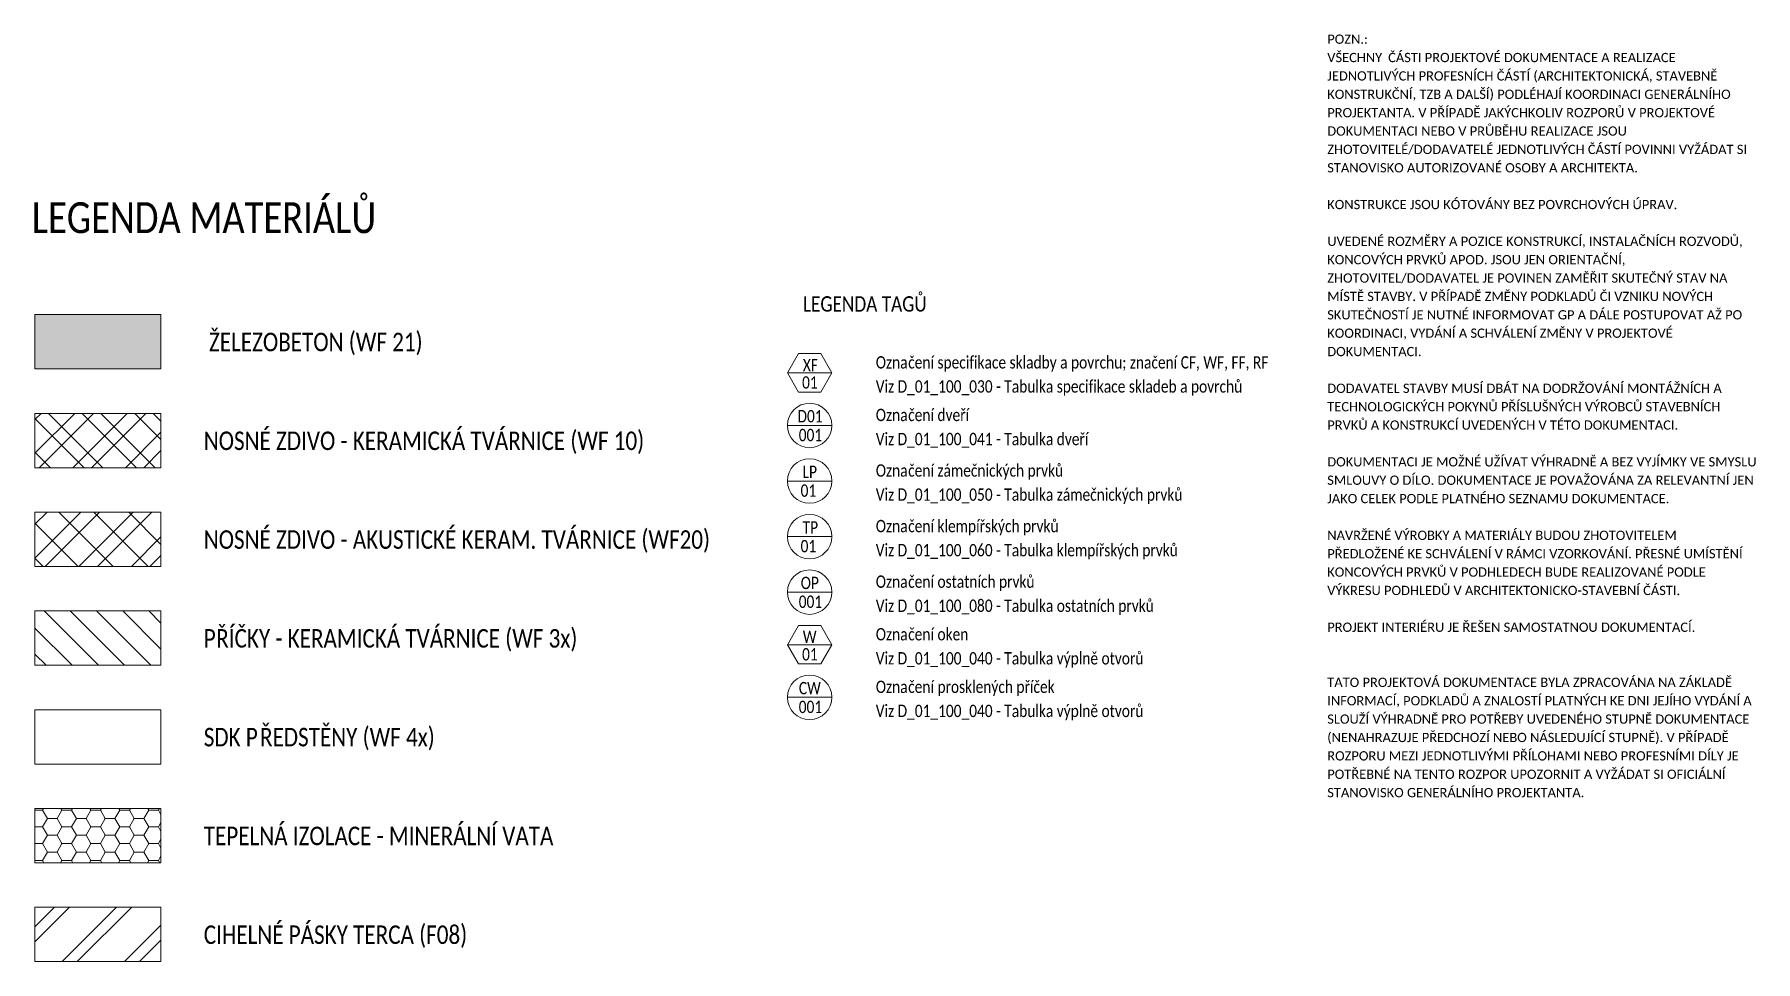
# Model space of a CAD drawing. Header units: millimetres. Extents: x -8668 to 43537, y -2985 to 58543.
# Drawn here: x 29605 to 43537, y -2985 to 4524 of the extents above.
import ezdxf

# ---------------------------------------------------------------- set-up
doc = ezdxf.new("R2010")
doc.units = ezdxf.units.MM
for name, color, linetype, lineweight in [('A-DETL-____-THIN', 9, 'Continuous', 9), ('A-DETL-GENF-OTLN', 9, 'Continuous', 9), ('G-____-____-TEXT', 9, 'Continuous', 5)]:
    doc.layers.add(name, color=color, linetype=linetype, lineweight=lineweight)
doc.styles.add('Calibri_1', font='calibri.ttf', dxfattribs={"width": 0.8, "height": 100})
doc.styles.add('Calibri_2', font='calibri.ttf', dxfattribs={"width": 0.8, "height": 250})
doc.styles.add('Calibri_3', font='calibri.ttf', dxfattribs={"width": 0.8, "height": 150})
doc.styles.add('Calibri_4', font='calibri.ttf', dxfattribs={"width": 0.8, "height": 125})
doc.styles.add('Calibri_5', font='calibri.ttf', dxfattribs={"height": 75})

msp = doc.modelspace()

# ---------------------------------------------------------------- hatches: boundary and pattern name
at = {"layer": 'A-DETL-GENF-OTLN'}
msp.add_hatch(color=254, dxfattribs=at).paths.add_polyline_path([(30629.5, 1815.2), (30629.5, 2255.2), (29609.5, 2255.2), (29609.5, 1815.2)])
at = {"layer": 'A-DETL-GENF-OTLN', "lineweight": 5}
h = msp.add_hatch(dxfattribs=at)
h.set_pattern_fill('FP_6', color=250, style=0, pattern_type=2)
h.set_pattern_definition([(45, (26780.35, 0), (-212.132, 212.132), []), (45, (26930.35, 0), (-212.132, 212.132), []), (315, (26780.35, 0), (212.132, 212.132), []), (315, (26930.35, 0), (212.132, 212.132), [])])
h.paths.add_polyline_path([(30629.5, 1015.2), (30629.5, 1455.2), (29609.5, 1455.2), (29609.5, 1015.2)])
h = msp.add_hatch(dxfattribs=at)
h.set_pattern_fill('FP_10', color=250, style=0, pattern_type=2)
h.set_pattern_definition([(45, (26780.35, 0), (-212.132, 212.132), []), (45, (26930.35, 0), (-212.132, 212.132), []), (315, (26780.35, 0), (141.421, 141.421), [])])
h.paths.add_polyline_path([(30629.5, 215.2), (30629.5, 655.2), (29609.5, 655.2), (29609.5, 215.2)])
h = msp.add_hatch(dxfattribs=at)
h.set_pattern_fill('FP_7', color=250, style=0, pattern_type=2)
h.set_pattern_definition([(135, (26780.35, 0), (-106.066, -106.066), [])])
h.paths.add_polyline_path([(30629.5, -584.8), (30629.5, -144.8), (29609.5, -144.8), (29609.5, -584.8)])
h = msp.add_hatch(dxfattribs=at)
h.set_pattern_fill('FP_9', color=250, style=0, pattern_type=2)
h.set_pattern_definition([(0, (26780.35, 0), (117.188, 67.658), [78.125, -156.25]), (120, (26780.35, 0), (-117.1875, 67.6588), [78.125, -156.25]), (60, (26780.35, 0), (0.0005, 135.3168), [0, -156.25, 78.125, 0])])
h.paths.add_polyline_path([(30629.5, -2184.8), (30629.5, -1744.8), (29609.5, -1744.8), (29609.5, -2184.8)])
h = msp.add_hatch(dxfattribs=at)
h.set_pattern_fill('FP_8', color=250, style=0, pattern_type=2)
h.set_pattern_definition([(45, (26780.35, 0), (-251.447, 251.447), []), (45, (26780.35, 381), (-251.447, 251.447), [])])
h.paths.add_polyline_path([(30629.5, -2984.8), (30629.5, -2544.8), (29609.5, -2544.8), (29609.5, -2984.8)])

# ---------------------------------------------------------------- linework, layer by layer
at = {"layer": 'A-DETL-____-THIN'}
for p, q in [((30629.5, 2255.2), (29609.5, 2255.2)), ((29609.5, 2255.2), (29609.5, 1815.2)), ((30629.5, 1815.2), (30629.5, 2255.2)), ((29609.5, 1815.2), (30629.5, 1815.2)), ((35789.6, 1939), (35699.6, 1783.1)), ((35789.6, 1939), (35969.6, 1939)), ((35969.6, 1939), (36059.6, 1783.1)), ((36059.6, 1783.1), (35699.6, 1783.1)), ((35789.6, 1627.2), (35699.6, 1783.1)), ((35969.6, 1627.2), (36059.6, 1783.1)), ((35789.6, 1627.2), (35969.6, 1627.2)), ((30629.5, 1455.2), (29609.5, 1455.2)), ((29609.5, 1455.2), (29609.5, 1015.2)), ((30629.5, 1015.2), (30629.5, 1455.2)), ((36059.6, 1357.2), (35699.6, 1357.2)), ((29609.5, 1015.2), (30629.5, 1015.2)), ((36059.6, 907.2), (35699.6, 907.2)), ((30629.5, 655.2), (29609.5, 655.2)), ((29609.5, 655.2), (29609.5, 215.2)), ((30629.5, 215.2), (30629.5, 655.2)), ((36059.6, 457.2), (35699.6, 457.2)), ((29609.5, 215.2), (30629.5, 215.2)), ((36059.6, 7.2), (35699.6, 7.2)), ((30629.5, -144.8), (29609.5, -144.8)), ((29609.5, -144.8), (29609.5, -584.8)), ((30629.5, -584.8), (30629.5, -144.8)), ((35789.6, -262.8), (35699.6, -418.7)), ((35789.6, -262.8), (35969.6, -262.8)), ((35969.6, -262.8), (36059.6, -418.7)), ((36059.6, -418.7), (35699.6, -418.7)), ((35789.6, -574.6), (35699.6, -418.7)), ((35969.6, -574.6), (36059.6, -418.7)), ((29609.5, -584.8), (30629.5, -584.8)), ((35789.6, -574.6), (35969.6, -574.6)), ((30629.5, -944.8), (29609.5, -944.8)), ((29609.5, -944.8), (29609.5, -1384.8)), ((30629.5, -1384.8), (30629.5, -944.8)), ((36059.6, -844.6), (35699.6, -844.6)), ((29609.5, -1384.8), (30629.5, -1384.8)), ((30629.5, -1744.8), (29609.5, -1744.8)), ((29609.5, -1744.8), (29609.5, -2184.8)), ((30629.5, -2184.8), (30629.5, -1744.8)), ((29609.5, -2184.8), (30629.5, -2184.8)), ((30629.5, -2544.8), (29609.5, -2544.8)), ((29609.5, -2544.8), (29609.5, -2984.8)), ((30629.5, -2984.8), (30629.5, -2544.8)), ((29609.5, -2984.8), (30629.5, -2984.8))]:
    msp.add_line(p, q, dxfattribs=at)
for centre in [(35879.6, 1357.2), (35879.6, 907.2), (35879.6, 457.2), (35879.6, 7.2), (35879.6, -844.6)]:
    msp.add_circle(centre, 180, dxfattribs=at)

# ---------------------------------------------------------------- texts
at = {"layer": 'G-____-____-TEXT', "color": 7, "lineweight": 9, "attachment_point": 1}
for s, insert, char_height, width, style in [('POZN.: ', (40070.1, 4523.2), 75, 448.945, 'Calibri_5'), ('VŠECHNY ', (40070.1, 4374.4), 75, 597.257, 'Calibri_5'), ('ČÁSTI PROJEKTOVÉ DOKUMENTACE A REALIZACE ', (40562.9, 4374.4), 75, 2978.269, 'Calibri_5'), ('JEDNOTLIVÝCH PROFESNÍCH ČÁSTÍ (ARCHITEKTONICKÁ, STAVEBNĚ ', (40070.1, 4225.6), 75, 4028.48, 'Calibri_5'), ('KONSTRUKČNÍ, TZB A DALŠÍ) PODLÉHAJÍ KOORDINACI GENERÁLNÍHO ', (40070.1, 4076.8), 75, 4164.767, 'Calibri_5'), ('PROJEKTANTA. V\xa0PŘÍPADĚ JAKÝCHKOLIV ROZPORŮ V\xa0PROJEKTOVÉ ', (40070.1, 3927.9), 75, 4004.429, 'Calibri_5'), ('DOKUMENTACI NEBO V\xa0PRŮBĚHU REALIZACE JSOU ', (40070.1, 3779.1), 75, 3106.539, 'Calibri_5'), ('ZHOTOVITELÉ/DODAVATELÉ JEDNOTLIVÝCH ČÁSTÍ POVINNI VYŽÁDAT SI ', (40070.1, 3630.3), 75, 4337.129, 'Calibri_5'), ('STANOVISKO AUTORIZOVANÉ OSOBY A ARCHITEKTA.', (40070.1, 3481.4), 75, 3178.691, 'Calibri_5'), ('LEGENDA MATERIÁL', (29584, 3164.8), 250, 3136.202, 'Calibri_2'), ('Ů', (32171.6, 3164.8), 250, 243.713, 'Calibri_2'), ('KONSTRUKCE JSOU KÓTOVÁNY BEZ POVRCHOVÝCH ÚPRAV. ', (40070.1, 3183.8), 75, 3627.636, 'Calibri_5'), ('UVEDENÉ ROZMĚRY A POZICE KONSTRUKCÍ, INSTALAČNÍCH ROZVODŮ, ', (40070.1, 2886.1), 75, 4293.037, 'Calibri_5'), ('KONCOVÝCH PRVKŮ APOD. JSOU JEN ORIENTAČNÍ, ', (40070.1, 2737.3), 75, 3094.514, 'Calibri_5'), ('ZHOTOVITEL/DODAVATEL JE POVINEN ZAMĚŘIT SKUTEČNÝ STAV NA ', (40070.1, 2588.5), 75, 4132.699, 'Calibri_5'), ('LEGENDA TAG', (35825.4, 2403.8), 125, 1093.502, 'Calibri_4'), ('Ů', (36727.6, 2403.8), 125, 121.857, 'Calibri_4'), ('MÍSTĚ STAVBY. V PŘÍPADĚ ZMĚNY PODKLADŮ ČI VZNIKU NOVÝCH ', (40070.1, 2439.6), 75, 3980.378, 'Calibri_5'), ('SKUTEČNOSTÍ JE NUTNÉ INFORMOVAT GP A DÁLE POSTUPOVAT AŽ PO ', (40070.1, 2290.8), 75, 4285.02, 'Calibri_5'), (' ŽELEZOBETON (WF 21)', (30975.9, 2108), 150, 2244.725, 'Calibri_3'), ('KOORDINACI, VYDÁNÍ A SCHVÁLENÍ ZMĚNY V PROJEKTOVÉ ', (40070.1, 2142), 75, 3571.518, 'Calibri_5'), ('DOKUMENTACI. ', (40070.1, 1993.2), 75, 1002.109, 'Calibri_5'), ('XF', (35825, 1896.1), 100, 150.717, 'Calibri_1'), ('Ozna', (36415.8, 1918.2), 100, 317.468, 'Calibri_1'), ('čení specifikace skladby a povrchu; značení CF, WF, FF, RF', (36677.8, 1918.2), 100, 3601.18, 'Calibri_1'), ('01', (35819, 1755.5), 100, 153.924, 'Calibri_1'), ('Viz D_01_100_030 - Tabulka specifikace skladeb a povrchů', (36415.8, 1723.1), 100, 3655.695, 'Calibri_1'), ('DODAVATEL STAVBY MUSÍ DBÁT NA DODRŽOVÁNÍ MONTÁŽNÍCH A ', (40070.1, 1695.5), 75, 4072.573, 'Calibri_5'), ('TECHNOLOGICKÝCH POKYNŮ PŘÍSLUŠNÝCH VÝROBCŮ STAVEBNÍCH ', (40070.1, 1546.7), 75, 4072.573, 'Calibri_5'), ('D01', (35782.2, 1481.9), 100, 250.126, 'Calibri_1'), ('Ozna', (36415.8, 1492.3), 100, 317.468, 'Calibri_1'), ('čení dveří', (36677.8, 1492.3), 100, 609.283, 'Calibri_1'), ('PRVKŮ A KONSTRUKCÍ UVEDENÝCH V TÉTO DOKUMENTACI.', (40070.1, 1397.8), 75, 3599.577, 'Calibri_5'), ('NOSNÉ ZDIVO - KERAMICKÁ TVÁRNICE (WF 10)', (30975.9, 1308), 150, 4502.277, 'Calibri_3'), ('001', (35791.9, 1329.7), 100, 230.886, 'Calibri_1'), ('Viz D_01_100_041 - Tabulka dveří', (36415.8, 1297.2), 100, 2119.662, 'Calibri_1'), ('DOKUMENTACI JE MOŽNÉ UŽÍVAT VÝHRADNĚ A BEZ VYJÍMKY VE SMYSLU ', (40070.1, 1100.2), 75, 4401.264, 'Calibri_5'), ('LP', (35823, 1031.9), 100, 144.304, 'Calibri_1'), ('Ozna', (36415.8, 1042.3), 100, 317.468, 'Calibri_1'), ('čení zámečnických prvků', (36677.8, 1042.3), 100, 1545.653, 'Calibri_1'), ('01', (35806.9, 879.7), 100, 153.924, 'Calibri_1'), ('Viz D_01_100_050 - Tabulka zámečnických prvků', (36415.8, 847.2), 100, 3056.033, 'Calibri_1'), ('SMLOUVY O DÍLO. DOKUMENTACE JE POVAŽOVÁNA ZA RELEVANTNÍ JEN ', (40070.1, 951.4), 75, 4401.264, 'Calibri_5'), ('JAKO CELEK PODLE PLATNÉHO SEZNAMU DOKUMENTACE.', (40070.1, 802.5), 75, 3515.4, 'Calibri_5'), ('TP', (35823, 581.9), 100, 153.924, 'Calibri_1'), ('Ozna', (36415.8, 592.3), 100, 317.468, 'Calibri_1'), ('čení klempířských prvků', (36677.8, 592.3), 100, 1503.966, 'Calibri_1'), ('NOSNÉ ZDIVO - AKUSTICKÉ KERAM. TVÁRNICE (WF20)', (30975.9, 508), 150, 5175.695, 'Calibri_3'), ('01', (35806.9, 429.7), 100, 153.924, 'Calibri_1'), ('NAVRŽENÉ VÝROBKY A MATERIÁLY BUDOU ZHOTOVITELEM ', (40070.1, 504.9), 75, 3615.611, 'Calibri_5'), ('Viz D_01_100_060 - Tabulka klempířských prvků', (36415.8, 397.2), 100, 3014.345, 'Calibri_1'), ('PŘEDLOŽENÉ KE SCHVÁLENÍ V RÁMCI VZORKOVÁNÍ. PŘESNÉ UMÍSTĚNÍ ', (40070.1, 356), 75, 4285.02, 'Calibri_5'), ('Ozna', (36415.8, 142.3), 100, 317.468, 'Calibri_1'), ('čení ostatních prvků', (36677.8, 142.3), 100, 1260.253, 'Calibri_1'), ('KONCOVÝCH PRVKŮ V PODHLEDECH BUDE REALIZOVANÉ PODLE ', (40070.1, 207.2), 75, 3924.26, 'Calibri_5'), ('OP', (35808, 131.9), 100, 182.785, 'Calibri_1'), ('VÝKRESU PODHLEDŮ V ARCHITEKTONICKO-STAVEBNÍ ČÁSTI. ', (40070.1, 58.4), 75, 3647.678, 'Calibri_5'), ('001', (35791.9, -20.3), 100, 230.886, 'Calibri_1'), ('Viz D_01_100_080 - Tabulka ostatních prvků', (36415.8, -52.8), 100, 2770.632, 'Calibri_1'), ('ŘÍČKY - KERAMICKÁ TVÁRNICE (WF 3x)', (31076.5, -292), 150, 3681.349, 'Calibri_3'), ('čení oken', (36677.8, -283.6), 100, 599.662, 'Calibri_1'), ('PROJEKT INTERIÉRU JE ŘEŠEN SAMOSTATNOU DOKUMENTACÍ.', (40070.1, -239.3), 75, 3775.948, 'Calibri_5'), ('P', (30975.9, -292), 150, 121.856, 'Calibri_3'), ('W', (35825, -305.7), 100, 137.89, 'Calibri_1'), ('Ozna', (36415.8, -283.6), 100, 317.468, 'Calibri_1'), ('01', (35819, -446.2), 100, 153.924, 'Calibri_1'), ('Viz D_01_100_040 - Tabulka výplně otvorů', (36415.8, -478.7), 100, 2668.016, 'Calibri_1'), ('TATO PROJEKTOVÁ DOKUMENTACE BYLA ZPRACOVÁNA NA ZÁKLADĚ ', (40070.1, -685.7), 75, 4176.792, 'Calibri_5'), ('CW', (35793, -719.9), 100, 221.266, 'Calibri_1'), ('Ozna', (36415.8, -709.5), 100, 317.468, 'Calibri_1'), ('čení prosklených příček', (36677.8, -709.5), 100, 1462.278, 'Calibri_1'), ('INFORMACÍ, PODKLADŮ A ZNALOSTÍ PLATNÝCH KE DNI JEJÍHO VYDÁNÍ A ', (40070.1, -834.6), 75, 4377.214, 'Calibri_5'), ('001', (35791.9, -872.1), 100, 230.886, 'Calibri_1'), ('Viz D_01_100_040 - Tabulka výplně otvorů', (36415.8, -904.6), 100, 2668.016, 'Calibri_1'), ('SLOUŽÍ VÝHRADNĚ PRO POTŘEBY UVEDENÉHO STUPNĚ DOKUMENTACE ', (40070.1, -983.4), 75, 4369.197, 'Calibri_5'), ('SDK P', (30975.9, -1092), 150, 551.561, 'Calibri_3'), ('ŘEDSTĚNY (WF 4x)', (31431, -1092), 150, 1789.367, 'Calibri_3'), ('(NENAHRAZUJE PŘEDCHOZÍ NEBO NÁSLEDUJÍCÍ STUPNĚ). V PŘÍPADĚ ', (40070.1, -1132.2), 75, 4140.716, 'Calibri_5'), ('ROZPORU MEZI JEDNOTLIVÝMI PŘÍLOHAMI NEBO PROFESNÍMI DÍLY JE ', (40070.1, -1281.1), 75, 4256.961, 'Calibri_5'), ('POTŘEBNÉ NA TENTO ROZPOR UPOZORNIT A VYŽÁDAT SI OFICIÁLNÍ ', (40070.1, -1429.9), 75, 4108.648, 'Calibri_5'), ('STANOVISKO GENERÁLNÍHO PROJEKTANTA.', (40070.1, -1578.7), 75, 2633.543, 'Calibri_5'), ('TEPELNÁ IZOLACE - MINERÁLNÍ VATA', (30975.9, -1892), 150, 3572.32, 'Calibri_3'), ('CIHELNÉ PÁSKY TERCA (F08)', (30975.9, -2692), 150, 2693.67, 'Calibri_3')]:
    msp.add_mtext(s, dxfattribs=dict(at, insert=insert, char_height=char_height, width=width, style=style))

doc.saveas('drawing.dxf')
